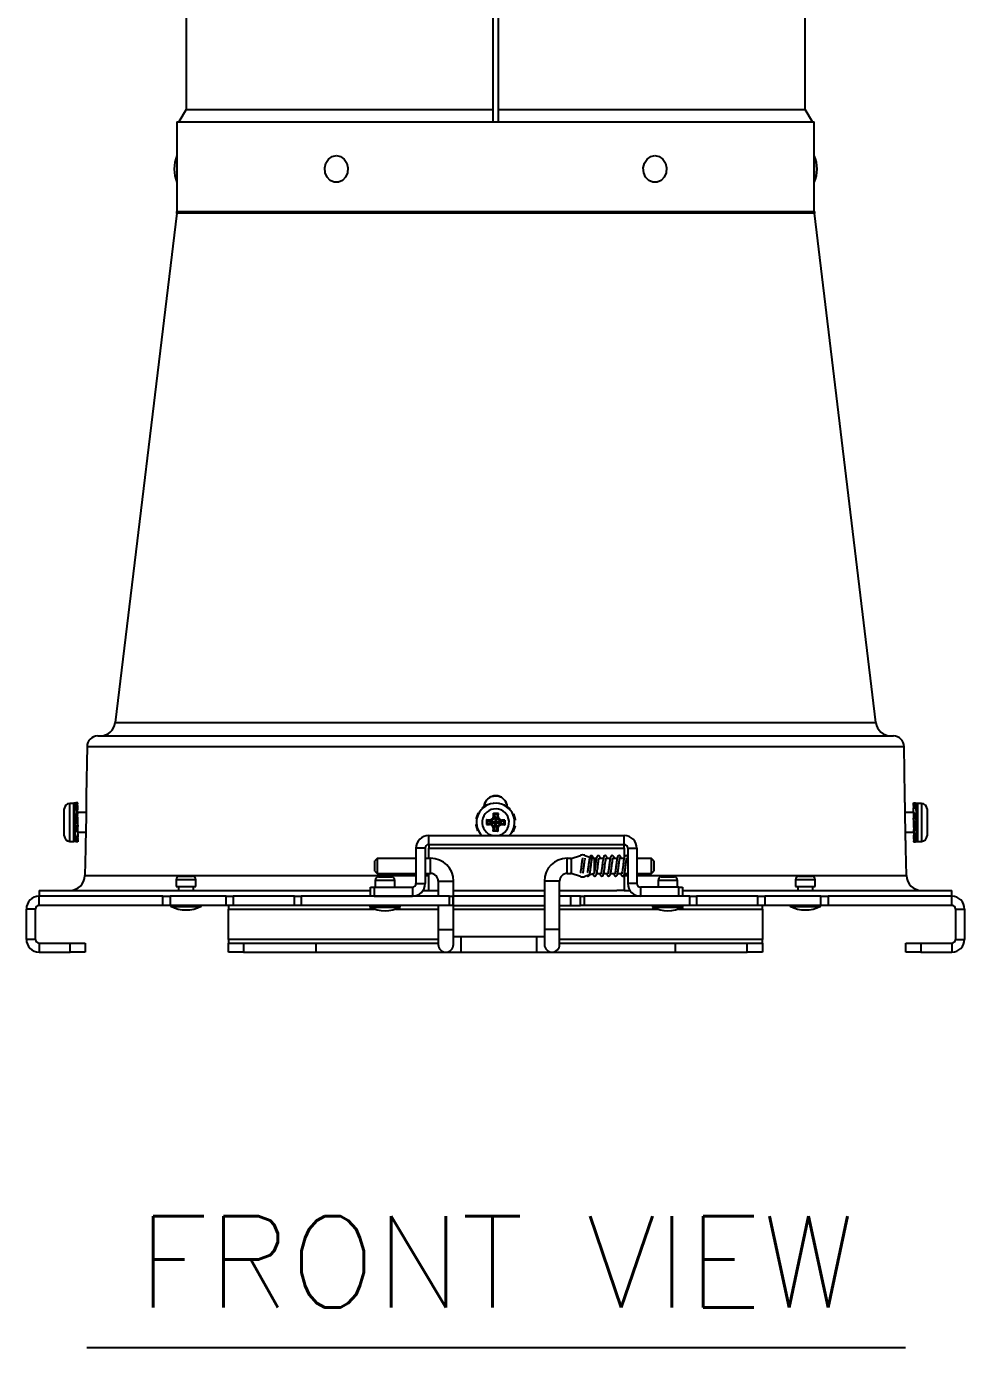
# Model space of a CAD drawing. Extents: x 7 to 113, y 1 to 87.
# Drawn here: x 45.14 to 52.87, y 54.68 to 65.56 of the extents above; entities that cross this region are included whole.
import ezdxf
from ezdxf.enums import TextEntityAlignment as Align

# ---------------------------------------------------------------- set-up
doc = ezdxf.new("R2010")
doc.units = 0
doc.header["$MEASUREMENT"] = 0
doc.layers.add('OBJECT', color=7, linetype='CONTINUOUS')
doc.styles.get("Standard").update_dxf_attribs({"font": 'SIMPLEX'})

msp = doc.modelspace()

# ---------------------------------------------------------------- linework, layer by layer
at = {"layer": 'OBJECT'}
for p, q in [((46.458, 67.431), (46.458, 64.879)), ((48.988, 64.879), (48.988, 67.431)), ((49.028, 67.431), (49.028, 64.879)), ((51.558, 64.879), (51.558, 67.431)), ((46.458, 64.879), (46.398, 64.779)), ((46.458, 64.879), (48.988, 64.879)), ((48.988, 64.779), (48.988, 64.879)), ((49.028, 64.879), (51.558, 64.879)), ((49.028, 64.879), (49.028, 64.779)), ((51.618, 64.779), (51.558, 64.879)), ((46.383, 64.779), (46.383, 64.5)), ((46.383, 64.779), (51.634, 64.779)), ((51.634, 64.5), (51.634, 64.779)), ((46.383, 64.5), (46.383, 64.278)), ((51.634, 64.278), (51.634, 64.5)), ((46.383, 64.278), (46.383, 64.039)), ((51.634, 64.039), (51.634, 64.278)), ((46.382, 64.024), (45.874, 59.829)), ((51.635, 64.024), (46.382, 64.024)), ((46.383, 64.039), (51.634, 64.039)), ((52.142, 59.829), (51.635, 64.024)), ((45.874, 59.829), (52.142, 59.829)), ((45.73, 59.719), (52.286, 59.719)), ((45.642, 59.632), (45.635, 59.226)), ((45.642, 59.632), (52.374, 59.632)), ((52.381, 59.226), (52.374, 59.632)), ((45.454, 59.118), (45.454, 59.118)), ((45.454, 58.897), (45.454, 59.118)), ((45.534, 59.164), (45.5, 59.164)), ((45.5, 59.164), (45.5, 59.164)), ((45.5, 58.851), (45.5, 59.164)), ((45.55, 59.169), (45.534, 59.167)), ((45.534, 59.167), (45.549, 59.167)), ((45.534, 59.167), (45.536, 59.125)), ((45.534, 59.164), (45.534, 59.164)), ((45.534, 58.851), (45.534, 59.164)), ((45.534, 59.152), (45.536, 59.124)), ((45.534, 59.152), (45.535, 59.152)), ((45.55, 59.15), (45.534, 59.121)), ((45.534, 59.121), (45.549, 59.118)), ((45.534, 59.121), (45.537, 59.064)), ((45.536, 59.09), (45.534, 59.09)), ((45.549, 59.167), (45.565, 59.168)), ((45.552, 59.15), (45.549, 59.167)), ((45.549, 59.118), (45.565, 59.147)), ((45.56, 59.074), (45.549, 59.118)), ((45.565, 59.168), (45.55, 59.169)), ((45.565, 59.147), (45.55, 59.15)), ((45.562, 59.088), (45.563, 59.11)), ((45.562, 59.091), (45.562, 59.074)), ((45.634, 59.09), (45.562, 59.09)), ((45.563, 59.11), (45.565, 59.147)), ((45.563, 59.091), (45.565, 59.128)), ((45.564, 59.147), (45.565, 59.168)), ((45.564, 59.13), (45.565, 59.128)), ((48.897, 59.126), (48.936, 59.152)), ((48.897, 59.126), (48.9, 59.121)), ((48.936, 59.152), (48.94, 59.155)), ((48.936, 59.152), (48.939, 59.148)), ((48.943, 59.15), (48.94, 59.155)), ((48.987, 59.169), (48.987, 59.163)), ((48.987, 59.169), (49.035, 59.167)), ((49.035, 59.167), (49.035, 59.162)), ((49.035, 59.167), (49.04, 59.167)), ((49.039, 59.161), (49.04, 59.167)), ((49.086, 59.15), (49.082, 59.146)), ((49.086, 59.15), (49.123, 59.121)), ((49.123, 59.121), (49.12, 59.117)), ((49.123, 59.121), (49.127, 59.118)), ((49.124, 59.114), (49.127, 59.118)), ((52.454, 59.09), (52.382, 59.09)), ((52.452, 59.168), (52.467, 59.169)), ((52.453, 59.131), (52.452, 59.168)), ((52.468, 59.155), (52.452, 59.128)), ((52.453, 59.13), (52.452, 59.147)), ((52.452, 59.147), (52.453, 59.147)), ((52.454, 59.068), (52.452, 59.128)), ((52.452, 59.128), (52.467, 59.126)), ((52.467, 59.169), (52.469, 59.155)), ((52.467, 59.169), (52.483, 59.167)), ((52.467, 59.126), (52.483, 59.152)), ((52.467, 59.126), (52.476, 59.084)), ((52.483, 59.152), (52.468, 59.155)), ((52.479, 59.083), (52.479, 59.093)), ((52.483, 59.09), (52.479, 59.09)), ((52.483, 59.152), (52.48, 59.113)), ((52.48, 59.09), (52.48, 59.113)), ((52.481, 59.124), (52.483, 59.121)), ((52.483, 59.121), (52.481, 59.09)), ((52.483, 59.167), (52.482, 59.152)), ((52.517, 59.164), (52.483, 59.164)), ((52.483, 59.164), (52.483, 58.851)), ((52.517, 59.164), (52.517, 58.851)), ((52.563, 59.118), (52.563, 58.897)), ((45.55, 59.077), (45.534, 59.032)), ((45.534, 59.032), (45.549, 59.027)), ((45.534, 59.032), (45.537, 59.009)), ((45.55, 59.077), (45.537, 59.057)), ((45.541, 59.064), (45.537, 59.064)), ((45.537, 59.064), (45.537, 59.041)), ((45.537, 59.009), (45.537, 58.962)), ((45.55, 58.978), (45.537, 59.001)), ((45.549, 59.027), (45.565, 59.073)), ((45.562, 59.009), (45.549, 59.027)), ((45.565, 59.073), (45.55, 59.077)), ((45.562, 59.05), (45.563, 59.064)), ((45.562, 59.05), (45.562, 59.001)), ((45.562, 59.001), (45.565, 58.974)), ((45.563, 59.064), (45.565, 59.073)), ((48.853, 58.99), (48.847, 58.989)), ((48.849, 58.984), (48.847, 58.989)), ((48.849, 59.038), (48.865, 59.082)), ((48.849, 59.038), (48.854, 59.036)), ((48.849, 58.984), (48.853, 58.985)), ((48.862, 58.938), (48.849, 58.984)), ((48.865, 59.082), (48.867, 59.087)), ((48.865, 59.082), (48.87, 59.081)), ((48.872, 59.085), (48.867, 59.087)), ((48.934, 59.03), (48.933, 58.99)), ((48.94, 58.997), (48.933, 58.99)), ((48.933, 58.99), (48.958, 58.989)), ((48.934, 59.03), (48.959, 59.029)), ((48.941, 59.023), (48.934, 59.03)), ((48.941, 59.023), (48.94, 58.997)), ((48.94, 58.997), (48.958, 58.997)), ((48.941, 59.023), (48.959, 59.022)), ((48.958, 58.997), (48.958, 58.989)), ((48.959, 59.022), (48.959, 59.029)), ((48.99, 59.058), (48.991, 59.083)), ((48.997, 59.058), (48.99, 59.058)), ((49.031, 59.082), (48.991, 59.083)), ((48.998, 59.076), (48.991, 59.083)), ((48.997, 59.058), (48.998, 59.076)), ((49.023, 59.075), (48.998, 59.076)), ((49.023, 59.075), (49.031, 59.082)), ((49.023, 59.057), (49.023, 59.075)), ((49.023, 59.057), (49.03, 59.057)), ((49.03, 59.057), (49.031, 59.082)), ((49.058, 58.993), (49.058, 58.986)), ((49.076, 58.993), (49.058, 58.993)), ((49.083, 58.985), (49.058, 58.986)), ((49.084, 59.025), (49.059, 59.026)), ((49.059, 59.019), (49.059, 59.026)), ((49.077, 59.019), (49.059, 59.019)), ((49.077, 59.019), (49.076, 58.993)), ((49.076, 58.993), (49.083, 58.985)), ((49.077, 59.019), (49.084, 59.025)), ((49.084, 59.025), (49.083, 58.985)), ((49.155, 59.077), (49.149, 59.076)), ((49.155, 59.077), (49.168, 59.032)), ((49.168, 58.978), (49.162, 58.98)), ((49.168, 59.032), (49.163, 59.03)), ((49.164, 59.026), (49.169, 59.027)), ((49.168, 59.032), (49.169, 59.027)), ((52.468, 59.087), (52.452, 59.042)), ((52.454, 59.015), (52.452, 59.042)), ((52.452, 59.042), (52.467, 59.038)), ((52.468, 58.989), (52.452, 58.943)), ((52.454, 59.062), (52.468, 59.087)), ((52.458, 59.069), (52.454, 59.069)), ((52.454, 59.049), (52.454, 59.069)), ((52.455, 59.05), (52.454, 59.062)), ((52.454, 58.966), (52.454, 59.015)), ((52.454, 59.007), (52.468, 58.989)), ((52.467, 59.038), (52.483, 59.082)), ((52.467, 59.038), (52.479, 59.015)), ((52.467, 58.938), (52.483, 58.984)), ((52.483, 59.082), (52.468, 59.087)), ((52.483, 58.984), (52.468, 58.989)), ((52.479, 59.007), (52.479, 59.053)), ((52.483, 58.984), (52.479, 59.007)), ((52.48, 59.048), (52.481, 59.072)), ((52.483, 59.082), (52.481, 59.072)), ((45.55, 58.978), (45.534, 58.933)), ((45.534, 58.933), (45.536, 58.944)), ((45.534, 58.933), (45.549, 58.929)), ((45.534, 58.926), (45.537, 58.926)), ((45.534, 58.895), (45.536, 58.926)), ((45.534, 58.863), (45.536, 58.903)), ((45.536, 58.892), (45.534, 58.895)), ((45.55, 58.89), (45.534, 58.863)), ((45.537, 58.968), (45.536, 58.944)), ((45.537, 58.925), (45.536, 58.903)), ((45.537, 58.932), (45.537, 58.923)), ((45.55, 58.89), (45.541, 58.931)), ((45.549, 58.929), (45.565, 58.974)), ((45.562, 58.954), (45.549, 58.929)), ((45.549, 58.861), (45.565, 58.887)), ((45.565, 58.974), (45.55, 58.978)), ((45.565, 58.887), (45.55, 58.89)), ((45.559, 58.947), (45.562, 58.947)), ((45.562, 58.967), (45.562, 58.947)), ((45.562, 58.966), (45.562, 58.954)), ((45.562, 58.947), (45.565, 58.887)), ((45.563, 58.926), (45.631, 58.926)), ((45.563, 58.885), (45.565, 58.847)), ((45.564, 58.886), (45.565, 58.868)), ((48.457, 58.824), (48.457, 58.899)), ((48.457, 58.899), (50.067, 58.899)), ((48.862, 58.938), (48.867, 58.94)), ((48.893, 58.902), (48.891, 58.899)), ((48.987, 58.959), (48.986, 58.934)), ((48.993, 58.94), (48.986, 58.934)), ((49.026, 58.932), (48.986, 58.934)), ((48.994, 58.958), (48.987, 58.959)), ((48.994, 58.958), (48.993, 58.94)), ((49.019, 58.94), (48.993, 58.94)), ((49.02, 58.957), (49.019, 58.94)), ((49.019, 58.94), (49.026, 58.932)), ((49.02, 58.957), (49.027, 58.957)), ((49.027, 58.957), (49.026, 58.932)), ((49.145, 58.931), (49.15, 58.929)), ((49.152, 58.933), (49.147, 58.935)), ((49.152, 58.933), (49.15, 58.929)), ((49.168, 58.978), (49.152, 58.933)), ((50.067, 58.824), (50.067, 58.899)), ((52.385, 58.926), (52.454, 58.926)), ((52.453, 58.952), (52.452, 58.943)), ((52.452, 58.943), (52.467, 58.938)), ((52.454, 58.925), (52.452, 58.887)), ((52.454, 58.906), (52.452, 58.868)), ((52.468, 58.898), (52.452, 58.868)), ((52.453, 58.886), (52.452, 58.887)), ((52.454, 58.966), (52.453, 58.952)), ((52.454, 58.924), (52.454, 58.942)), ((52.454, 58.928), (52.454, 58.906)), ((52.457, 58.941), (52.468, 58.898)), ((52.467, 58.938), (52.479, 58.959)), ((52.467, 58.865), (52.483, 58.895)), ((52.483, 58.895), (52.468, 58.898)), ((52.475, 58.952), (52.479, 58.952)), ((52.479, 58.952), (52.479, 58.975)), ((52.483, 58.895), (52.479, 58.952)), ((52.481, 58.926), (52.483, 58.926)), ((52.483, 58.863), (52.481, 58.892)), ((52.483, 58.849), (52.481, 58.891)), ((45.5, 58.851), (45.534, 58.851)), ((45.534, 58.863), (45.549, 58.861)), ((45.534, 58.849), (45.535, 58.863)), ((45.55, 58.847), (45.534, 58.849)), ((45.55, 58.847), (45.547, 58.861)), ((45.565, 58.847), (45.55, 58.847)), ((45.565, 58.868), (45.564, 58.868)), ((45.628, 58.79), (45.624, 58.57)), ((48.427, 58.794), (48.352, 58.794)), ((48.352, 58.794), (48.352, 58.504)), ((48.427, 58.794), (48.427, 58.504)), ((48.457, 58.824), (50.067, 58.824)), ((48.457, 58.824), (48.457, 58.794)), ((48.457, 58.794), (50.067, 58.794)), ((48.457, 58.711), (48.457, 58.794)), ((50.067, 58.794), (50.067, 58.824)), ((50.067, 58.794), (50.067, 58.711)), ((50.097, 58.794), (50.172, 58.794)), ((50.097, 58.794), (50.097, 58.504)), ((50.172, 58.794), (50.172, 58.504)), ((52.393, 58.57), (52.389, 58.79)), ((52.452, 58.868), (52.467, 58.865)), ((52.453, 58.868), (52.452, 58.847)), ((52.468, 58.849), (52.452, 58.847)), ((52.452, 58.847), (52.467, 58.847)), ((52.464, 58.866), (52.468, 58.849)), ((52.467, 58.847), (52.483, 58.849)), ((52.483, 58.849), (52.468, 58.849)), ((52.483, 58.863), (52.482, 58.863)), ((52.483, 58.851), (52.517, 58.851)), ((48.033, 58.711), (48.013, 58.691)), ((48.013, 58.649), (48.013, 58.691)), ((48.352, 58.711), (48.033, 58.711)), ((48.033, 58.711), (48.033, 58.649)), ((48.473, 58.711), (48.427, 58.711)), ((48.473, 58.649), (48.473, 58.711)), ((49.63, 58.711), (49.598, 58.711)), ((49.598, 58.649), (49.598, 58.711)), ((49.63, 58.711), (49.707, 58.736)), ((49.63, 58.702), (49.63, 58.711)), ((49.63, 58.702), (49.63, 58.595)), ((49.744, 58.736), (49.82, 58.711)), ((49.838, 58.711), (49.82, 58.711)), ((49.82, 58.711), (49.82, 58.702)), ((49.82, 58.702), (49.82, 58.595)), ((49.895, 58.711), (49.861, 58.711)), ((49.953, 58.711), (49.918, 58.711)), ((50.01, 58.711), (49.975, 58.711)), ((50.068, 58.711), (50.032, 58.711)), ((50.097, 58.711), (50.089, 58.711)), ((50.293, 58.711), (50.172, 58.711)), ((50.313, 58.691), (50.293, 58.711)), ((50.293, 58.649), (50.293, 58.711)), ((50.313, 58.691), (50.313, 58.649)), ((45.624, 58.57), (48.352, 58.57)), ((46.402, 58.565), (46.512, 58.565)), ((48.013, 58.606), (48.013, 58.649)), ((48.013, 58.606), (48.033, 58.586)), ((48.033, 58.649), (48.033, 58.586)), ((48.033, 58.586), (48.352, 58.586)), ((48.042, 58.558), (48.152, 58.558)), ((48.427, 58.586), (48.473, 58.586)), ((48.427, 58.57), (48.457, 58.57)), ((48.457, 58.447), (48.457, 58.586)), ((48.473, 58.586), (48.473, 58.649)), ((49.598, 58.586), (49.598, 58.649)), ((49.598, 58.586), (49.632, 58.586)), ((49.63, 58.587), (49.63, 58.595)), ((49.707, 58.562), (49.63, 58.587)), ((49.82, 58.587), (49.744, 58.562)), ((49.82, 58.595), (49.82, 58.587)), ((49.842, 58.586), (49.876, 58.586)), ((49.899, 58.586), (49.934, 58.586)), ((49.956, 58.586), (49.991, 58.586)), ((50.012, 58.586), (50.048, 58.586)), ((50.067, 58.576), (50.067, 58.447)), ((50.067, 58.57), (50.097, 58.57)), ((50.07, 58.586), (50.097, 58.586)), ((50.172, 58.586), (50.293, 58.586)), ((50.172, 58.57), (52.393, 58.57)), ((50.293, 58.586), (50.293, 58.649)), ((50.293, 58.586), (50.313, 58.606)), ((50.313, 58.649), (50.313, 58.606)), ((50.372, 58.558), (50.482, 58.558)), ((51.505, 58.565), (51.598, 58.565)), ((51.598, 58.565), (51.615, 58.565)), ((45.248, 58.447), (45.248, 58.399)), ((45.248, 58.447), (47.977, 58.447)), ((46.377, 58.535), (46.377, 58.48)), ((46.463, 58.535), (46.377, 58.535)), ((46.377, 58.48), (46.463, 58.48)), ((46.395, 58.48), (46.395, 58.447)), ((46.537, 58.535), (46.463, 58.535)), ((46.463, 58.48), (46.537, 58.48)), ((46.52, 58.447), (46.52, 58.48)), ((46.537, 58.48), (46.537, 58.535)), ((47.977, 58.399), (47.977, 58.474)), ((47.977, 58.474), (48.007, 58.474)), ((48.007, 58.474), (48.007, 58.399)), ((48.007, 58.474), (48.322, 58.474)), ((48.017, 58.529), (48.017, 58.474)), ((48.022, 58.529), (48.017, 58.529)), ((48.177, 58.529), (48.022, 58.529)), ((48.177, 58.474), (48.177, 58.529)), ((48.322, 58.474), (48.322, 58.399)), ((48.352, 58.504), (48.427, 58.504)), ((48.41, 58.447), (48.535, 58.447)), ((48.535, 58.524), (48.535, 58.399)), ((48.535, 58.524), (48.598, 58.524)), ((48.598, 58.524), (48.66, 58.524)), ((48.66, 58.126), (48.66, 58.524)), ((48.66, 58.447), (49.41, 58.447)), ((49.41, 58.524), (49.41, 58.126)), ((49.473, 58.524), (49.41, 58.524)), ((49.535, 58.524), (49.473, 58.524)), ((49.535, 58.126), (49.535, 58.524)), ((49.535, 58.447), (50.007, 58.447)), ((50.067, 58.447), (50.007, 58.447)), ((50.067, 58.447), (50.114, 58.447)), ((50.172, 58.504), (50.097, 58.504)), ((50.202, 58.474), (50.202, 58.399)), ((50.517, 58.474), (50.202, 58.474)), ((50.347, 58.529), (50.347, 58.474)), ((50.507, 58.529), (50.347, 58.529)), ((50.507, 58.474), (50.507, 58.529)), ((50.517, 58.399), (50.517, 58.474)), ((50.517, 58.474), (50.547, 58.474)), ((50.547, 58.474), (50.547, 58.399)), ((50.547, 58.447), (52.768, 58.447)), ((51.48, 58.535), (51.48, 58.48)), ((51.64, 58.535), (51.48, 58.535)), ((51.48, 58.48), (51.64, 58.48)), ((51.497, 58.48), (51.497, 58.447)), ((51.622, 58.447), (51.622, 58.48)), ((51.64, 58.48), (51.64, 58.535)), ((52.768, 58.399), (52.768, 58.447)), ((45.247, 58.324), (45.247, 58.399)), ((46.267, 58.399), (45.247, 58.399)), ((46.267, 58.324), (46.267, 58.399)), ((46.267, 58.399), (46.326, 58.399)), ((46.326, 58.399), (46.326, 58.324)), ((46.789, 58.399), (46.326, 58.399)), ((46.789, 58.324), (46.789, 58.399)), ((46.789, 58.399), (46.846, 58.399)), ((46.846, 58.399), (46.846, 58.324)), ((47.351, 58.399), (46.846, 58.399)), ((47.351, 58.324), (47.351, 58.399)), ((47.351, 58.399), (47.406, 58.399)), ((47.406, 58.399), (47.406, 58.324)), ((48.627, 58.399), (47.406, 58.399)), ((48.007, 58.399), (48.322, 58.399)), ((48.627, 58.324), (48.627, 58.399)), ((48.627, 58.399), (48.657, 58.399)), ((48.657, 58.399), (48.657, 58.324)), ((49.41, 58.399), (48.66, 58.399)), ((49.629, 58.399), (49.535, 58.399)), ((49.629, 58.324), (49.629, 58.399)), ((49.707, 58.399), (49.629, 58.399)), ((49.707, 58.324), (49.707, 58.399)), ((49.707, 58.399), (49.737, 58.399)), ((49.737, 58.399), (49.737, 58.324)), ((50.608, 58.399), (49.737, 58.399)), ((50.517, 58.399), (50.202, 58.399)), ((50.608, 58.324), (50.608, 58.399)), ((50.608, 58.399), (50.663, 58.399)), ((50.663, 58.399), (50.663, 58.324)), ((51.168, 58.399), (50.663, 58.399)), ((51.168, 58.324), (51.168, 58.399)), ((51.168, 58.399), (51.226, 58.399)), ((51.226, 58.399), (51.226, 58.324)), ((51.688, 58.399), (51.226, 58.399)), ((51.688, 58.324), (51.688, 58.399)), ((51.688, 58.399), (51.748, 58.399)), ((51.748, 58.399), (51.748, 58.324)), ((52.767, 58.399), (51.748, 58.399)), ((52.767, 58.399), (52.768, 58.399)), ((52.767, 58.324), (52.767, 58.399)), ((45.217, 58.294), (45.142, 58.294)), ((45.142, 58.044), (45.142, 58.294)), ((45.217, 58.044), (45.217, 58.294)), ((46.267, 58.324), (45.247, 58.324)), ((46.326, 58.324), (46.267, 58.324)), ((46.789, 58.324), (46.326, 58.324)), ((46.332, 58.324), (46.332, 58.316)), ((46.332, 58.316), (46.466, 58.316)), ((46.466, 58.316), (46.582, 58.316)), ((46.582, 58.316), (46.582, 58.324)), ((46.846, 58.324), (46.789, 58.324)), ((46.807, 58.324), (46.807, 58.294)), ((46.807, 58.044), (46.807, 58.294)), ((46.807, 58.294), (48.011, 58.294)), ((47.351, 58.324), (46.846, 58.324)), ((47.406, 58.324), (47.351, 58.324)), ((48.627, 58.324), (47.406, 58.324)), ((47.972, 58.318), (47.972, 58.31)), ((47.972, 58.318), (48.222, 58.318)), ((47.972, 58.31), (48.222, 58.31)), ((48.035, 58.324), (48.035, 58.318)), ((48.16, 58.318), (48.16, 58.324)), ((48.184, 58.294), (48.535, 58.294)), ((48.222, 58.31), (48.222, 58.318)), ((48.535, 58.324), (48.535, 58.126)), ((48.657, 58.324), (48.627, 58.324)), ((48.66, 58.324), (49.41, 58.324)), ((48.66, 58.294), (49.41, 58.294)), ((49.535, 58.324), (49.629, 58.324)), ((49.535, 58.294), (50.341, 58.294)), ((49.629, 58.324), (49.707, 58.324)), ((49.737, 58.324), (49.707, 58.324)), ((50.608, 58.324), (49.737, 58.324)), ((50.302, 58.318), (50.302, 58.31)), ((50.302, 58.318), (50.552, 58.318)), ((50.302, 58.31), (50.552, 58.31)), ((50.365, 58.324), (50.365, 58.318)), ((50.49, 58.318), (50.49, 58.324)), ((50.514, 58.294), (51.207, 58.294)), ((50.552, 58.31), (50.552, 58.318)), ((50.663, 58.324), (50.608, 58.324)), ((51.168, 58.324), (50.663, 58.324)), ((51.226, 58.324), (51.168, 58.324)), ((51.207, 58.294), (51.207, 58.324)), ((51.207, 58.294), (51.207, 58.044)), ((51.688, 58.324), (51.226, 58.324)), ((51.435, 58.324), (51.435, 58.316)), ((51.435, 58.316), (51.685, 58.316)), ((51.685, 58.316), (51.685, 58.324)), ((51.748, 58.324), (51.688, 58.324)), ((52.767, 58.324), (51.748, 58.324)), ((52.797, 58.294), (52.872, 58.294)), ((52.797, 58.294), (52.797, 58.044)), ((52.872, 58.294), (52.872, 58.044)), ((48.535, 58.126), (48.535, 58.001)), ((48.535, 58.126), (48.598, 58.126)), ((48.598, 58.126), (48.66, 58.126)), ((48.66, 58.001), (48.66, 58.126)), ((49.41, 58.126), (49.41, 58.001)), ((49.473, 58.126), (49.41, 58.126)), ((49.535, 58.126), (49.473, 58.126)), ((49.535, 58.001), (49.535, 58.126)), ((45.217, 58.044), (45.142, 58.044)), ((45.247, 58.014), (45.247, 57.939)), ((45.247, 58.014), (45.502, 58.014)), ((45.502, 57.939), (45.502, 58.014)), ((45.502, 58.014), (45.627, 58.014)), ((45.627, 58.014), (45.627, 57.939)), ((46.807, 58.044), (46.807, 58.014)), ((48.535, 58.044), (46.807, 58.044)), ((46.807, 57.939), (46.807, 58.014)), ((46.807, 58.014), (46.932, 58.014)), ((46.932, 58.014), (46.932, 57.939)), ((46.932, 58.014), (47.527, 58.014)), ((47.527, 58.014), (47.527, 57.939)), ((47.527, 58.014), (48.535, 58.014)), ((48.723, 58.064), (48.66, 58.064)), ((49.348, 58.064), (48.723, 58.064)), ((48.723, 57.939), (48.723, 58.064)), ((49.41, 58.064), (49.348, 58.064)), ((49.348, 57.939), (49.348, 58.064)), ((51.207, 58.044), (49.535, 58.044)), ((49.535, 58.014), (50.488, 58.014)), ((50.488, 58.014), (50.488, 57.939)), ((50.488, 58.014), (51.082, 58.014)), ((51.082, 57.939), (51.082, 58.014)), ((51.082, 58.014), (51.207, 58.014)), ((51.207, 58.014), (51.207, 58.044)), ((51.207, 58.014), (51.207, 57.939)), ((52.387, 57.939), (52.387, 58.014)), ((52.387, 58.014), (52.512, 58.014)), ((52.512, 58.014), (52.512, 57.939)), ((52.512, 58.014), (52.767, 58.014)), ((52.767, 58.014), (52.767, 57.939)), ((52.797, 58.044), (52.872, 58.044)), ((45.247, 57.939), (45.502, 57.939)), ((45.627, 57.939), (45.502, 57.939)), ((46.932, 57.939), (46.807, 57.939)), ((46.932, 57.939), (47.527, 57.939)), ((47.527, 57.939), (48.594, 57.939)), ((48.598, 57.939), (48.723, 57.939)), ((48.723, 57.939), (49.348, 57.939)), ((49.348, 57.939), (49.473, 57.939)), ((49.476, 57.939), (50.488, 57.939)), ((50.488, 57.939), (51.082, 57.939)), ((51.207, 57.939), (51.082, 57.939)), ((52.512, 57.939), (52.387, 57.939)), ((52.512, 57.939), (52.767, 57.939))]:
    msp.add_line(p, q, dxfattribs=at)
at = {"layer": 'OBJECT', "color": 1}
msp.add_line((45.64, 54.682), (52.385, 54.682), dxfattribs=at)
at = {"layer": 'OBJECT', "flags": 128}
for points in [[(47.696, 64.5), (47.73, 64.492), (47.76, 64.471), (47.782, 64.438), (47.791, 64.399), (47.788, 64.358), (47.772, 64.322), (47.746, 64.294), (47.713, 64.28), (47.678, 64.28), (47.645, 64.294), (47.619, 64.322), (47.603, 64.358), (47.6, 64.399), (47.61, 64.438), (47.631, 64.471), (47.661, 64.492), (47.696, 64.5)], [(50.321, 64.5), (50.356, 64.492), (50.386, 64.471), (50.407, 64.438), (50.417, 64.399), (50.414, 64.358), (50.398, 64.322), (50.372, 64.294), (50.339, 64.28), (50.303, 64.28), (50.27, 64.294), (50.244, 64.322), (50.229, 64.358), (50.225, 64.399), (50.235, 64.438), (50.256, 64.471), (50.286, 64.492), (50.321, 64.5)], [(45.635, 59.133), (45.635, 59.11), (45.631, 58.883)], [(52.386, 58.883), (52.382, 59.11), (52.382, 59.133)]]:
    msp.add_lwpolyline(points, dxfattribs=at)
at = {"layer": 'OBJECT'}
for centre, radius, start, end in [((46.64, 64.389), 0.28, 156.6412, 203.3588), ((54.257, 64.404), 2.624, 178.3143, 181.7064), ((51.377, 64.389), 0.28, 336.6412, 23.3588), ((46.258, 64.039), 0.125, 353.1027, 0), ((51.759, 64.039), 0.125, 180, 186.8973), ((45.75, 59.844), 0.125, 270, 353.1027), ((52.266, 59.844), 0.125, 186.8973, 270), ((45.73, 59.631), 0.088, 90, 179), ((52.286, 59.631), 0.088, 1, 90), ((45.5, 59.118), 0.046, 90, 180), ((49.008, 59.008), 0.157, 88.1384, 224.2163), ((49.008, 59.008), 0.111, 88.1384, 259.0824), ((49.008, 59.008), 0.111, 280.9176, 88.1384), ((49.008, 59.008), 0.157, 316.1088, 88.1384), ((52.517, 59.118), 0.046, 0, 90), ((48.957, 58.96), 0.0371, 358.1384, 88.1384), ((48.957, 58.96), 0.03, 358.1384, 88.1384), ((48.96, 59.059), 0.03, 268.1384, 358.1384), ((48.96, 59.059), 0.0371, 268.1384, 358.1384), ((49.057, 58.956), 0.0371, 88.1384, 178.1384), ((49.06, 59.056), 0.0371, 178.1384, 268.1384), ((49.057, 58.956), 0.03, 88.1384, 178.1384), ((49.06, 59.056), 0.03, 178.1384, 268.1384), ((45.5, 58.897), 0.046, 180, 270), ((48.457, 58.794), 0.105, 90, 180), ((50.067, 58.794), 0.105, 0, 90), ((52.517, 58.897), 0.046, 270, 0), ((48.457, 58.794), 0.03, 90, 180), ((50.067, 58.794), 0.03, 0, 90), ((48.473, 58.524), 0.188, 0, 90), ((49.598, 58.524), 0.188, 90, 180), ((49.725, 58.679), 0.06, 72.1895, 107.8105), ((45.499, 58.572), 0.125, 270, 359), ((46.407, 58.535), 0.03, 99.5941, 180), ((46.507, 58.535), 0.03, 0, 80.4059), ((48.047, 58.529), 0.03, 99.5941, 180), ((48.147, 58.529), 0.03, 0, 80.4059), ((48.473, 58.524), 0.0625, 0, 90), ((49.598, 58.524), 0.0625, 90, 180), ((49.725, 58.619), 0.06, 251.8506, 288.1494), ((50.377, 58.529), 0.03, 99.5941, 180), ((50.477, 58.529), 0.03, 0, 80.4059), ((51.51, 58.535), 0.03, 99.5941, 180), ((51.61, 58.535), 0.03, 0, 80.4059), ((52.518, 58.572), 0.125, 181, 270), ((48.322, 58.504), 0.105, 270, 0), ((48.322, 58.504), 0.03, 270, 0), ((50.202, 58.504), 0.105, 180, 270), ((50.202, 58.504), 0.03, 180, 270), ((45.247, 58.294), 0.105, 90, 180), ((52.767, 58.294), 0.105, 0, 90), ((45.247, 58.294), 0.03, 90, 180), ((46.457, 58.558), 0.272, 242.6121, 297.3879), ((48.097, 58.552), 0.272, 242.6121, 297.3879), ((50.427, 58.552), 0.272, 242.6121, 297.3879), ((51.56, 58.558), 0.272, 242.6121, 297.3879), ((52.767, 58.294), 0.03, 0, 90), ((45.247, 58.044), 0.105, 180, 270), ((45.247, 58.044), 0.03, 180, 270), ((48.598, 58.001), 0.0625, 180, 270), ((48.598, 58.001), 0.0625, 270, 0), ((49.473, 58.001), 0.0625, 180, 270), ((49.473, 58.001), 0.0625, 270, 0), ((52.767, 58.044), 0.105, 270, 0), ((52.767, 58.044), 0.03, 270, 0)]:
    msp.add_arc(centre, radius, start, end, dxfattribs=at)
for points, knots in [([(46.383, 64.326), (46.383, 64.327), (46.383, 64.328), (46.383, 64.342), (46.384, 64.362), (46.384, 64.386), (46.384, 64.413), (46.384, 64.439), (46.383, 64.461), (46.383, 64.475), (46.383, 64.482), (46.383, 64.481), (46.383, 64.481)], [0, 0, 0, 0, 0.1073377, 0.2146759, 0.3220391, 0.4294286, 0.5367827, 0.6441016, 0.7514362, 0.8588167, 0.9661973, 1, 1, 1, 1]), ([(45.635, 59.226), (45.635, 59.226), (45.635, 59.228), (45.635, 59.219), (45.635, 59.201), (45.635, 59.175), (45.635, 59.151), (45.635, 59.137), (45.635, 59.133)], [0, 0, 0, 0, 0.068426, 0.282978, 0.497562, 0.712216, 0.926873, 1, 1, 1, 1]), ([(48.914, 59.133), (48.915, 59.144), (48.917, 59.164), (48.933, 59.192), (48.957, 59.214), (48.986, 59.226), (49.019, 59.228), (49.049, 59.22), (49.076, 59.201), (49.094, 59.175), (49.102, 59.151), (49.102, 59.137), (49.102, 59.133)], [0, 0, 0, 0, 0.10456, 0.211899, 0.319264, 0.426647, 0.534002, 0.641327, 0.748668, 0.856043, 0.96342, 1, 1, 1, 1]), ([(49.101, 59.138), (49.101, 59.145), (49.099, 59.163), (49.086, 59.188), (49.063, 59.211), (49.034, 59.225), (49.002, 59.228), (48.971, 59.22), (48.944, 59.203), (48.924, 59.178), (48.916, 59.154), (48.915, 59.141), (48.915, 59.138)], [0, 0, 0, 0, 0.075026, 0.186563, 0.298133, 0.40973, 0.521303, 0.63284, 0.744386, 0.85597, 0.967567, 1, 1, 1, 1]), ([(52.382, 59.133), (52.382, 59.144), (52.381, 59.164), (52.381, 59.192), (52.381, 59.214), (52.381, 59.226), (52.381, 59.226), (52.381, 59.226)], [0, 0, 0, 0, 0.2092142, 0.423989, 0.6388172, 0.8536804, 1, 1, 1, 1]), ([(52.479, 59.09), (52.479, 59.089), (52.479, 59.087), (52.479, 59.085), (52.479, 59.083)], [0, 0, 0, 0, 0.564812, 1, 1, 1, 1]), ([(45.538, 59.042), (45.538, 59.043), (45.538, 59.048), (45.537, 59.053), (45.537, 59.057)], [0, 0, 0, 0, 0.164168, 1, 1, 1, 1]), ([(45.562, 59.009), (45.56, 59.009), (45.556, 59.009), (45.548, 59.009), (45.541, 59.009), (45.537, 59.009)], [0, 0, 0, 0, 0.250671, 0.501353, 1, 1, 1, 1]), ([(45.537, 59.001), (45.539, 59.001), (45.544, 59.001), (45.552, 59.001), (45.558, 59.001), (45.562, 59.001)], [0, 0, 0, 0, 0.250632, 0.501265, 1, 1, 1, 1]), ([(45.537, 58.968), (45.537, 58.97), (45.537, 58.976), (45.538, 58.987), (45.537, 58.996), (45.537, 59.001)], [0, 0, 0, 0, 0.192734, 0.591806, 1, 1, 1, 1]), ([(45.562, 59.088), (45.562, 59.087), (45.562, 59.084), (45.562, 59.079), (45.562, 59.075), (45.562, 59.074)], [0, 0, 0, 0, 0.260327, 0.803691, 1, 1, 1, 1]), ([(45.562, 59.05), (45.562, 59.046), (45.562, 59.039), (45.562, 59.025), (45.562, 59.015), (45.562, 59.009)], [0, 0, 0, 0, 0.292866, 0.585708, 1, 1, 1, 1]), ([(48.94, 58.997), (48.94, 58.997), (48.941, 58.997), (48.943, 58.998), (48.948, 58.998), (48.971, 59.002), (48.992, 59.005), (49.008, 59.008)], [0, 0, 0, 0, 0.035444, 0.074712, 0.120774, 0.314352, 1, 1, 1, 1]), ([(48.941, 59.023), (48.941, 59.023), (48.942, 59.023), (48.944, 59.022), (48.949, 59.021), (48.971, 59.016), (48.992, 59.012), (49.008, 59.008)], [0, 0, 0, 0, 0.035444, 0.074711, 0.120773, 0.314354, 1, 1, 1, 1]), ([(48.958, 58.997), (48.958, 58.997), (48.959, 58.997), (48.962, 58.997), (48.966, 58.998), (48.982, 59.002), (48.996, 59.005), (49.008, 59.008)], [0, 0, 0, 0, 0.066603, 0.139928, 0.228068, 0.335828, 1, 1, 1, 1]), ([(48.959, 59.022), (48.959, 59.022), (48.96, 59.022), (48.963, 59.021), (48.967, 59.02), (48.982, 59.016), (48.996, 59.011), (49.008, 59.008)], [0, 0, 0, 0, 0.066604, 0.13993, 0.22807, 0.335829, 1, 1, 1, 1]), ([(48.993, 58.94), (48.993, 58.941), (48.993, 58.941), (48.994, 58.943), (48.995, 58.949), (49, 58.971), (49.005, 58.991), (49.008, 59.008)], [0, 0, 0, 0, 0.035444, 0.074713, 0.120765, 0.314348, 1, 1, 1, 1]), ([(48.994, 58.958), (48.994, 58.959), (48.994, 58.959), (48.995, 58.962), (48.996, 58.967), (49.001, 58.982), (49.005, 58.996), (49.008, 59.008)], [0, 0, 0, 0, 0.0665974, 0.1399277, 0.2280763, 0.3358305, 1, 1, 1, 1]), ([(48.997, 59.058), (48.997, 59.058), (48.997, 59.057), (48.998, 59.054), (48.999, 59.05), (49.002, 59.035), (49.006, 59.02), (49.008, 59.008)], [0, 0, 0, 0, 0.066605, 0.139933, 0.228076, 0.335821, 1, 1, 1, 1]), ([(48.998, 59.076), (48.998, 59.076), (48.998, 59.075), (48.998, 59.073), (48.999, 59.068), (49.002, 59.046), (49.006, 59.024), (49.008, 59.008)], [0, 0, 0, 0, 0.035448, 0.074713, 0.120772, 0.314357, 1, 1, 1, 1]), ([(49.023, 59.075), (49.023, 59.075), (49.023, 59.074), (49.023, 59.072), (49.022, 59.067), (49.017, 59.045), (49.012, 59.024), (49.008, 59.008)], [0, 0, 0, 0, 0.035444, 0.074714, 0.120778, 0.314346, 1, 1, 1, 1]), ([(49.023, 59.057), (49.023, 59.057), (49.023, 59.056), (49.022, 59.053), (49.02, 59.049), (49.016, 59.034), (49.012, 59.02), (49.008, 59.008)], [0, 0, 0, 0, 0.066605, 0.1399223, 0.2280714, 0.3358263, 1, 1, 1, 1]), ([(49.059, 59.019), (49.058, 59.019), (49.058, 59.019), (49.055, 59.018), (49.05, 59.017), (49.035, 59.014), (49.021, 59.011), (49.008, 59.008)], [0, 0, 0, 0, 0.066603, 0.139928, 0.228068, 0.335828, 1, 1, 1, 1]), ([(49.077, 59.019), (49.076, 59.019), (49.076, 59.018), (49.074, 59.018), (49.068, 59.017), (49.046, 59.014), (49.025, 59.01), (49.008, 59.008)], [0, 0, 0, 0, 0.035443, 0.0747111, 0.1207736, 0.3143511, 1, 1, 1, 1]), ([(49.019, 58.94), (49.019, 58.94), (49.019, 58.94), (49.019, 58.942), (49.018, 58.948), (49.014, 58.97), (49.011, 58.991), (49.008, 59.008)], [0, 0, 0, 0, 0.035441, 0.074716, 0.120776, 0.314345, 1, 1, 1, 1]), ([(49.008, 59.008), (49.021, 59.004), (49.035, 59), (49.049, 58.996), (49.054, 58.995), (49.057, 58.994), (49.058, 58.993), (49.058, 58.993)], [0, 0, 0, 0, 0.664176, 0.771934, 0.860074, 0.933396, 1, 1, 1, 1]), ([(49.076, 58.993), (49.076, 58.993), (49.075, 58.993), (49.073, 58.993), (49.067, 58.995), (49.046, 58.999), (49.025, 59.004), (49.008, 59.008)], [0, 0, 0, 0, 0.035443, 0.074711, 0.120774, 0.314351, 1, 1, 1, 1]), ([(49.02, 58.957), (49.02, 58.958), (49.019, 58.959), (49.019, 58.962), (49.018, 58.966), (49.014, 58.981), (49.011, 58.995), (49.008, 59.008)], [0, 0, 0, 0, 0.0666045, 0.1399185, 0.228061, 0.3358242, 1, 1, 1, 1]), ([(52.479, 59.015), (52.477, 59.015), (52.473, 59.015), (52.465, 59.015), (52.459, 59.015), (52.454, 59.015)], [0, 0, 0, 0, 0.250632, 0.501265, 1, 1, 1, 1]), ([(52.454, 58.966), (52.454, 58.969), (52.455, 58.977), (52.455, 58.991), (52.455, 59.001), (52.454, 59.007)], [0, 0, 0, 0, 0.292866, 0.585735, 1, 1, 1, 1]), ([(52.454, 59.007), (52.457, 59.007), (52.461, 59.007), (52.469, 59.007), (52.475, 59.007), (52.479, 59.007)], [0, 0, 0, 0, 0.250671, 0.501353, 1, 1, 1, 1]), ([(52.479, 59.048), (52.479, 59.046), (52.479, 59.04), (52.479, 59.029), (52.479, 59.02), (52.479, 59.015)], [0, 0, 0, 0, 0.192758, 0.591785, 1, 1, 1, 1]), ([(45.537, 58.925), (45.537, 58.926), (45.537, 58.928), (45.537, 58.931), (45.538, 58.932)], [0, 0, 0, 0, 0.564841, 1, 1, 1, 1]), ([(45.631, 58.883), (45.63, 58.876), (45.63, 58.857), (45.629, 58.83), (45.628, 58.807), (45.628, 58.792), (45.628, 58.79), (45.628, 58.79)], [0, 0, 0, 0, 0.157524, 0.372205, 0.586934, 0.801713, 1, 1, 1, 1]), ([(52.389, 58.79), (52.389, 58.79), (52.389, 58.788), (52.389, 58.794), (52.388, 58.81), (52.387, 58.835), (52.387, 58.86), (52.386, 58.877), (52.386, 58.883)], [0, 0, 0, 0, 0.016451, 0.231009, 0.445575, 0.660214, 0.874875, 1, 1, 1, 1]), ([(52.455, 58.928), (52.455, 58.929), (52.455, 58.932), (52.455, 58.937), (52.455, 58.941), (52.455, 58.942)], [0, 0, 0, 0, 0.260317, 0.80366, 1, 1, 1, 1]), ([(52.479, 58.974), (52.479, 58.973), (52.479, 58.968), (52.479, 58.963), (52.479, 58.959)], [0, 0, 0, 0, 0.164113, 1, 1, 1, 1]), ([(49.725, 58.716), (49.725, 58.714), (49.722, 58.706), (49.72, 58.689), (49.717, 58.669), (49.715, 58.653), (49.713, 58.636), (49.711, 58.621), (49.709, 58.608), (49.707, 58.597), (49.706, 58.592), (49.706, 58.59)], [0, 0, 0, 0, 0.079567, 0.286557, 0.397559, 0.50537, 0.610446, 0.716373, 0.820607, 0.918828, 1, 1, 1, 1]), ([(49.727, 58.588), (49.728, 58.591), (49.731, 58.6), (49.733, 58.62), (49.736, 58.641), (49.738, 58.659), (49.74, 58.675), (49.742, 58.692), (49.744, 58.703), (49.746, 58.711), (49.747, 58.714), (49.747, 58.714), (49.747, 58.714)], [0, 0, 0, 0, 0.098667, 0.277658, 0.383808, 0.493157, 0.594989, 0.68617, 0.831519, 0.890986, 0.953486, 1, 1, 1, 1]), ([(49.762, 58.568), (49.762, 58.567), (49.764, 58.566), (49.768, 58.565), (49.772, 58.566), (49.778, 58.568), (49.782, 58.575), (49.785, 58.587), (49.788, 58.603), (49.79, 58.621), (49.792, 58.637), (49.794, 58.654), (49.797, 58.671), (49.799, 58.687), (49.801, 58.7), (49.802, 58.708), (49.803, 58.711), (49.803, 58.711)], [0, 0, 0, 0, 0.0183974, 0.0426178, 0.0670599, 0.0901462, 0.180078, 0.2897673, 0.4210909, 0.4946832, 0.5715001, 0.6497019, 0.7321179, 0.8185963, 0.902003, 0.9705588, 1, 1, 1, 1]), ([(49.782, 58.713), (49.781, 58.709), (49.779, 58.701), (49.776, 58.678), (49.773, 58.655), (49.77, 58.634), (49.768, 58.619), (49.766, 58.607), (49.765, 58.597), (49.764, 58.593), (49.763, 58.591)], [0, 0, 0, 0, 0.147845, 0.316877, 0.511486, 0.617736, 0.726933, 0.826994, 0.916037, 1, 1, 1, 1]), ([(49.813, 58.714), (49.813, 58.715), (49.811, 58.721), (49.81, 58.725), (49.806, 58.731), (49.801, 58.733), (49.795, 58.733), (49.789, 58.731), (49.786, 58.727), (49.785, 58.724), (49.785, 58.723)], [0, 0, 0, 0, 0.075128, 0.349308, 0.452071, 0.591787, 0.684821, 0.780445, 0.94478, 1, 1, 1, 1]), ([(49.811, 58.584), (49.811, 58.581), (49.812, 58.577), (49.815, 58.571), (49.82, 58.566), (49.826, 58.565), (49.831, 58.566), (49.837, 58.571), (49.84, 58.578), (49.843, 58.59), (49.846, 58.61), (49.849, 58.632), (49.851, 58.652), (49.853, 58.668), (49.855, 58.683), (49.857, 58.696), (49.859, 58.706), (49.861, 58.712), (49.862, 58.714), (49.861, 58.714), (49.861, 58.714)], [0, 0, 0, 0, 0.051436, 0.092006, 0.138081, 0.16442, 0.188759, 0.229096, 0.301896, 0.386721, 0.483263, 0.592407, 0.649807, 0.710331, 0.774391, 0.838064, 0.893526, 0.94221, 0.983236, 1, 1, 1, 1]), ([(49.871, 58.711), (49.87, 58.712), (49.87, 58.717), (49.867, 58.724), (49.863, 58.731), (49.857, 58.733), (49.852, 58.733), (49.848, 58.732), (49.842, 58.726), (49.839, 58.717), (49.836, 58.703), (49.833, 58.682), (49.83, 58.659), (49.828, 58.639), (49.826, 58.623), (49.824, 58.61), (49.822, 58.599), (49.821, 58.593), (49.82, 58.591), (49.82, 58.59)], [0, 0, 0, 0, 0.013186, 0.089043, 0.174479, 0.199995, 0.22791, 0.256486, 0.28305, 0.376985, 0.468087, 0.570328, 0.686467, 0.748344, 0.814839, 0.879427, 0.937372, 0.989798, 1, 1, 1, 1]), ([(49.868, 58.582), (49.869, 58.579), (49.87, 58.574), (49.874, 58.569), (49.878, 58.566), (49.885, 58.565), (49.892, 58.568), (49.896, 58.575), (49.9, 58.589), (49.903, 58.608), (49.906, 58.628), (49.908, 58.644), (49.909, 58.659), (49.912, 58.678), (49.915, 58.696), (49.917, 58.709), (49.918, 58.714), (49.918, 58.714), (49.918, 58.714)], [0, 0, 0, 0, 0.083591, 0.116451, 0.146051, 0.1741, 0.204406, 0.280879, 0.377988, 0.494291, 0.560711, 0.623645, 0.682233, 0.738802, 0.841411, 0.929883, 0.971655, 1, 1, 1, 1]), ([(49.928, 58.711), (49.927, 58.713), (49.926, 58.72), (49.924, 58.725), (49.92, 58.73), (49.916, 58.733), (49.91, 58.734), (49.902, 58.731), (49.898, 58.723), (49.895, 58.71), (49.892, 58.691), (49.889, 58.671), (49.887, 58.655), (49.885, 58.639), (49.883, 58.621), (49.88, 58.603), (49.878, 58.59), (49.876, 58.585), (49.876, 58.585), (49.876, 58.585)], [0, 0, 0, 0, 0.02735, 0.108655, 0.140616, 0.169406, 0.196689, 0.226165, 0.300546, 0.395, 0.508122, 0.572726, 0.633938, 0.690924, 0.745945, 0.845749, 0.9318, 0.97243, 1, 1, 1, 1]), ([(49.924, 58.586), (49.924, 58.586), (49.925, 58.581), (49.927, 58.575), (49.931, 58.568), (49.938, 58.565), (49.942, 58.565), (49.946, 58.567), (49.952, 58.572), (49.955, 58.582), (49.958, 58.596), (49.961, 58.617), (49.964, 58.64), (49.967, 58.66), (49.969, 58.675), (49.971, 58.689), (49.972, 58.7), (49.974, 58.708), (49.975, 58.712), (49.976, 58.714), (49.976, 58.714), (49.975, 58.714)], [0, 0, 0, 0, 0.0066056, 0.0765492, 0.1553254, 0.1788518, 0.2045905, 0.2309391, 0.2554322, 0.3420451, 0.4260454, 0.5203162, 0.627401, 0.6844548, 0.7457655, 0.8053189, 0.8587467, 0.9070861, 0.9511718, 0.9902124, 1, 1, 1, 1]), ([(49.985, 58.711), (49.984, 58.715), (49.983, 58.721), (49.98, 58.728), (49.975, 58.732), (49.969, 58.734), (49.963, 58.733), (49.958, 58.728), (49.955, 58.721), (49.951, 58.708), (49.948, 58.689), (49.945, 58.666), (49.943, 58.647), (49.941, 58.631), (49.939, 58.616), (49.937, 58.602), (49.935, 58.593), (49.934, 58.587), (49.933, 58.584), (49.933, 58.584), (49.933, 58.584)], [0, 0, 0, 0, 0.075587, 0.115122, 0.160024, 0.185693, 0.209412, 0.248722, 0.319669, 0.402334, 0.496419, 0.602784, 0.658722, 0.717706, 0.780135, 0.842187, 0.896236, 0.943681, 0.983663, 1, 1, 1, 1]), ([(49.981, 58.586), (49.982, 58.585), (49.983, 58.578), (49.985, 58.574), (49.989, 58.568), (49.994, 58.565), (50, 58.565), (50.005, 58.568), (50.013, 58.578), (50.015, 58.593), (50.019, 58.621), (50.022, 58.644), (50.024, 58.665), (50.026, 58.679), (50.028, 58.692), (50.03, 58.704), (50.032, 58.712), (50.033, 58.715), (50.033, 58.714), (50.033, 58.714)], [0, 0, 0, 0, 0.030093, 0.109039, 0.138627, 0.178854, 0.205641, 0.233174, 0.28049, 0.441276, 0.536808, 0.646796, 0.706846, 0.768562, 0.825118, 0.875439, 0.962013, 0.999547, 1, 1, 1, 1]), ([(50.042, 58.711), (50.041, 58.715), (50.039, 58.723), (50.036, 58.729), (50.031, 58.733), (50.027, 58.734), (50.023, 58.733), (50.017, 58.73), (50.013, 58.724), (50.009, 58.712), (50.007, 58.696), (50.004, 58.678), (50.002, 58.662), (50, 58.645), (49.998, 58.628), (49.996, 58.611), (49.994, 58.599), (49.992, 58.59), (49.991, 58.585), (49.99, 58.583), (49.99, 58.584), (49.99, 58.584)], [0, 0, 0, 0, 0.0735347, 0.1482144, 0.1664635, 0.185631, 0.2049743, 0.2232444, 0.294415, 0.3812214, 0.4851488, 0.5433886, 0.6041803, 0.666068, 0.7312907, 0.7997284, 0.8657351, 0.9199891, 0.9624846, 0.9925372, 1, 1, 1, 1]), ([(50.039, 58.584), (50.039, 58.583), (50.041, 58.577), (50.043, 58.572), (50.047, 58.568), (50.051, 58.566), (50.054, 58.565), (50.057, 58.565), (50.06, 58.567), (50.065, 58.57), (50.068, 58.577), (50.071, 58.59), (50.074, 58.609), (50.077, 58.63), (50.079, 58.646), (50.081, 58.662), (50.083, 58.678), (50.085, 58.691), (50.087, 58.702), (50.088, 58.709), (50.09, 58.714), (50.09, 58.714), (50.09, 58.714)], [0, 0, 0, 0, 0.026883, 0.10614, 0.138527, 0.15398, 0.169287, 0.184445, 0.198988, 0.226848, 0.289818, 0.382407, 0.502844, 0.567425, 0.630153, 0.69129, 0.752922, 0.813568, 0.870717, 0.921879, 0.966622, 1, 1, 1, 1]), ([(50.097, 58.719), (50.096, 58.721), (50.095, 58.726), (50.091, 58.731), (50.086, 58.734), (50.081, 58.733), (50.075, 58.731), (50.067, 58.721), (50.066, 58.706), (50.061, 58.679), (50.059, 58.658), (50.057, 58.64), (50.054, 58.624), (50.052, 58.607), (50.05, 58.595), (50.048, 58.588), (50.048, 58.585), (50.048, 58.585), (50.048, 58.585)], [0, 0, 0, 0, 0.064536, 0.10863, 0.15087, 0.175863, 0.202167, 0.250337, 0.417498, 0.533174, 0.601771, 0.672444, 0.738254, 0.797182, 0.891116, 0.929548, 0.969939, 1, 1, 1, 1])]:
    msp.add_open_spline(points, degree=3, knots=knots, dxfattribs=at)

# ---------------------------------------------------------------- texts
at = {"layer": 'OBJECT', "color": 1}
msp.add_text('FRONT VIEW', height=0.75, dxfattribs=at).set_placement((49.015, 55.013), align=Align.CENTER)

doc.saveas('drawing.dxf')
